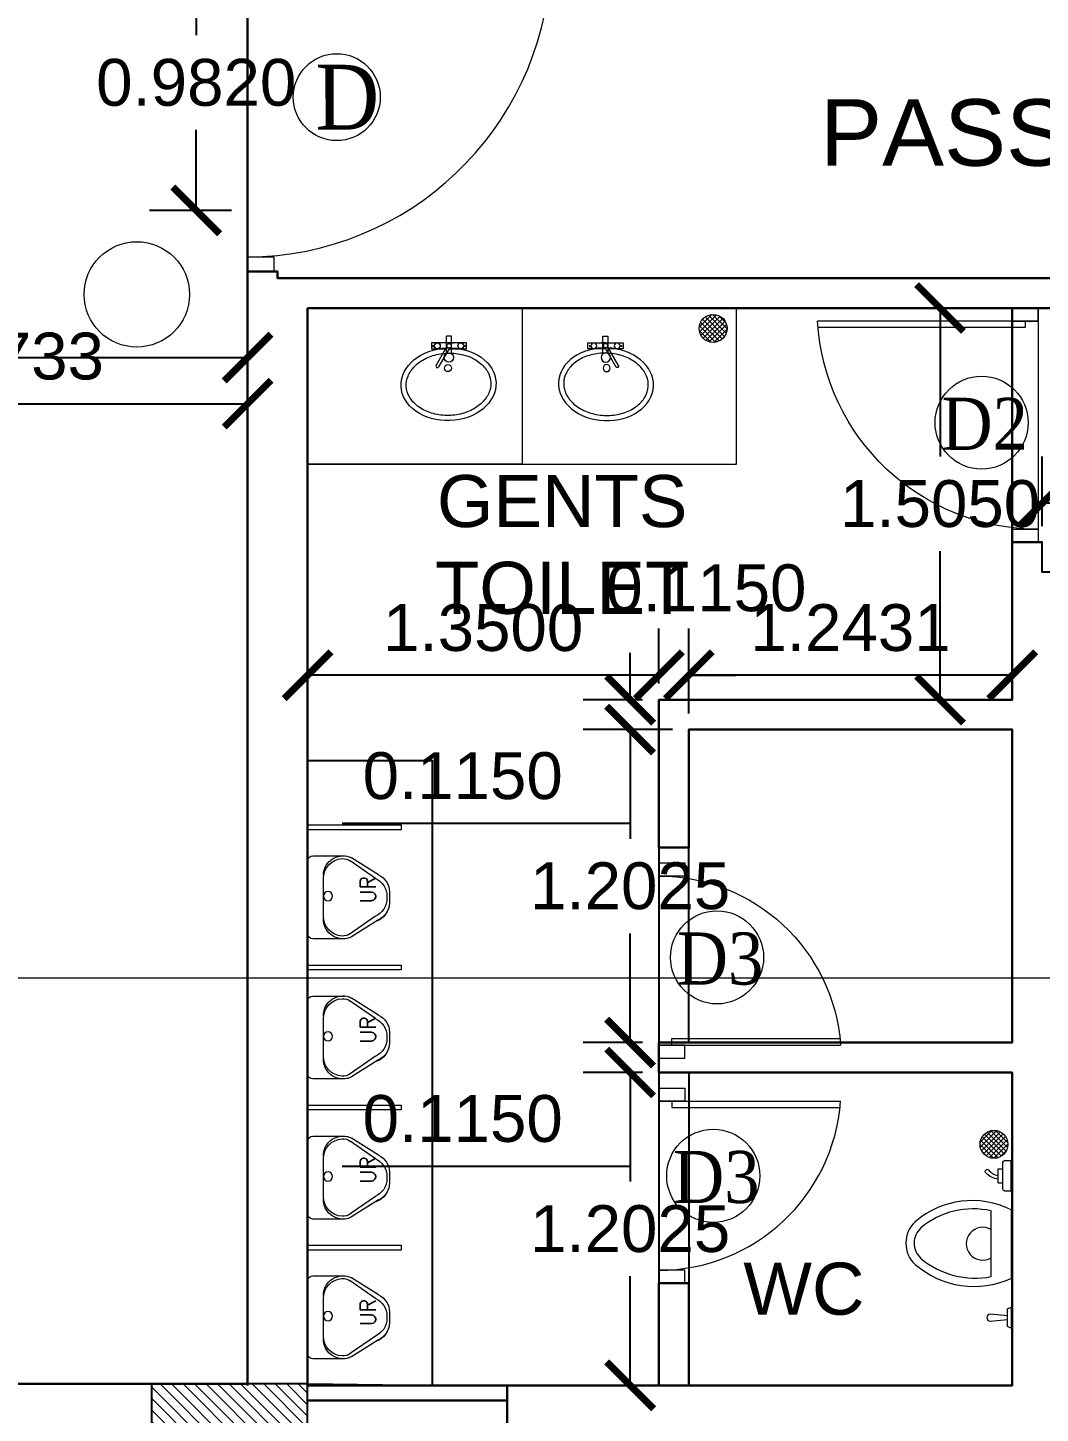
# Model space of a CAD drawing. Header units: metres. Extents: x -1560916 to -1560612, y 43591 to 43809.
# Drawn here: x -1560774.12 to -1560770.23, y 43691.93 to 43697.25 of the extents above; entities that cross this region are included whole.
import ezdxf

# ---------------------------------------------------------------- set-up
doc = ezdxf.new("R2010")
doc.units = ezdxf.units.M
doc.header["$LTSCALE"] = 750
doc.header["$MEASUREMENT"] = 0
doc.header["$PDMODE"] = 35
doc.header["$PDSIZE"] = 50
doc.linetypes.add('PHANTOM2', pattern=[1.25, 0.625, -0.125, 0.125, -0.125, 0.125, -0.125])
doc.layers.get('0').update_dxf_attribs({"lineweight": 5})
doc.layers.get('Defpoints').update_dxf_attribs({"lineweight": 0})
for name, color, linetype, lineweight in [('AR WIN', 14, 'Continuous', 30), ('AR_DIM WRK', 3, 'Continuous', 13), ('AR_DOOR', 32, 'Continuous', 9), ('AR_FURN', 31, 'Continuous', 18), ('AR_PARTITION', 1, 'Continuous', 18), ('AR_TEXT 500', 151, 'Continuous', 20), ('AR_WIN', 12, 'Continuous', 13), ('BLK_1_FLR_1_WASH', 243, 'Continuous', 5), ('column', 242, 'Continuous', 25), ('ED', 30, 'Continuous', 0), ('HAT', 8, 'Continuous', 5), ('TEXT', 2, 'Continuous', 20), ('TWO WHEELER', 8, 'Continuous', 13), ('wall', 7, 'Continuous', 30)]:
    doc.layers.add(name, color=color, linetype=linetype, lineweight=lineweight)
for name, color, linetype in [('BLK_1_FLR_1_CARPET_AREA', 10, 'Continuous'), ('BLK_1_FLR_1_EXIT_WIDTH_DOOR', 2, 'Continuous'), ('BLK_1_FLR_1_URINAL', 235, 'Continuous'), ('BLK_1_FLR_1_WATER_CLOSET', 213, 'Continuous'), ('BLK_1_FLR_1_WC_BATH', 223, 'Continuous')]:
    doc.layers.add(name, color=color, linetype=linetype)
doc.styles.add('RS', font='times.ttf', dxfattribs={"width": 0.75})
doc.styles.add('RS1', font='romans.shx', dxfattribs={"width": 0.75})
doc.styles.add('S200', font='romans.shx', dxfattribs={"width": 0.95, "height": 200})
doc.styles.get("Standard").update_dxf_attribs({"font": 'arial.ttf'})
doc.dimstyles.new('DIM-100', dxfattribs={"dimtxt": 200, "dimasz": 100, "dimexe": 25, "dimexo": 25, "dimgap": 35, "dimtad": 1, "dimdec": 0, "dimrnd": 5, "dimzin": 0, "dimdsep": 46, "dimtxsty": 'RS1', "dimblk": 'ARCHTICK', "dimcen": 100, "dimdle": 25, "dimclrd": 8, "dimclre": 8, "dimclrt": 4, "dimadec": 0, "dimazin": 0, "dimtfac": 0.5, "dimtdec": 0, "dimtmove": 1, "dimatfit": 0, "dimfxl": 75, "dimfrac": 1, "dimtolj": 1, "dimtzin": 0, "dimarcsym": 2})
doc.dimstyles.get("Standard").update_dxf_attribs({"dimtxt": 0.18, "dimasz": 0.18, "dimexe": 0.18, "dimexo": 0.0625, "dimgap": 0.09, "dimtad": 1, "dimtih": 1, "dimtoh": 1, "dimdec": 4, "dimzin": 0, "dimdsep": 46, "dimtxsty": 'Standard', "dimblk": 'ARCHTICK', "dimcen": 0.09, "dimadec": 0, "dimazin": 0, "dimtfac": 1, "dimtdec": 4, "dimtofl": 0, "dimtmove": 0, "dimatfit": 3, "dimldrblk": 'ARCHTICK', "dimfxl": 1, "dimtolj": 1, "dimtzin": 0, "dimarcsym": 0})

# ---------------------------------------------------------------- blocks, each defined once
blk = doc.blocks.new('D2')
at = {"layer": 'AR_DOOR', "ltscale": 20}
for p, q in [((148052, 37102), (148152, 37102)), ((148052, 37052), (148052, 37102)), ((148052, 37102), (148052, 36202)), ((148152, 37102), (148152, 37052)), ((148152, 37052), (148052, 37052)), ((148052, 37052), (148900.5281374238, 37052)), ((148102, 37052), (148102, 37027)), ((148102, 37027), (148900.5281374238, 37027)), ((148152, 36252), (148052, 36252)), ((148152, 36202), (148152, 36252)), ((148052, 36202), (148152, 36202))]:
    blk.add_line(p, q, dxfattribs=at)
blk.add_arc((148052, 37102), 850, 270, 356.6277133165661, dxfattribs=at)
blk = doc.blocks.new('WC')
for p, q in [((7732.969237611211, -297836.8385403419), (8063.323645818593, -297836.8385403419)), ((8053.988942587185, -297932.5824842275), (7738.730705360321, -297932.5824842275))]:
    blk.add_line(p, q)
for centre, radius, start, end in [((8107.641289744935, -298023.7326918897), 418.6986631610877, 153.4890323584699, 220.7733697975433), ((7668.6626787945, -298014.5288826942), 432.8176713835223, 319.2295796136391, 24.23896096777117), ((8118.127083032393, -298019.8744845728), 389.3090092941159, 167.0428130953019, 220.0009090882435), ((7657.893292224297, -298010.5805707914), 403.702199320802, 319.9913136761726, 11.13999990493351), ((7893.505412401165, -298202.2698593513), 140.0137002069228, 222.6722636334362, 317.3277363665639), ((7893.505412401165, -298202.2698593513), 100.1061990138704, 222.6722636334362, 317.3277363665639)]:
    blk.add_arc(centre, radius, start, end)
blk = doc.blocks.new('HF')
for p, q in [((8168.101539802504, -297857.4667765375), (8168.101539802504, -297826.1624810772)), ((8168.101539802504, -297826.1624810772), (8313.732809212845, -297826.1624810772)), ((8313.732809212845, -297857.4667765375), (8313.732809212845, -297826.1624810772)), ((8175.927626749793, -297865.2928634848), (8305.906722265556, -297865.2928634848)), ((8207.422157739056, -297888.7711243269), (8207.422157739056, -297865.2928634848)), ((8207.422157739056, -297888.7711243269), (8274.412191276322, -297888.7711243269)), ((8274.412191276322, -297888.7711243269), (8274.412191276322, -297865.2928634848))]:
    blk.add_line(p, q)
blk.add_lwpolyline([(8224.172212322737, -297888.7711243066, 0.1729837053101585), (8253.009202053334, -297945.8672881755, 0.9677951183635932), (8269.870714237477, -297935.3466881546, -0.1760285553445921), (8241.283853908564, -297888.7711243066)], format="xyb")
for centre, start, end in [((8175.927626749793, -297857.4667765375), 180, 270), ((8305.906722265556, -297857.4667765375), 270, 0)]:
    blk.add_arc(centre, 7.826086955174931, start, end)
blk = doc.blocks.new('BT')
blk.add_lwpolyline([(7452.188102384593, -297826.1624810729), (7460.521435727859, -297842.8291477595), (7543.854769041326, -297842.8291477595), (7552.188102384593, -297826.1624810729)], close=True)
blk.add_lwpolyline([(7510.521435727859, -297842.8291477595), (7518.854769041324, -297926.1624810729, -0.9999999999999998), (7485.521435698058, -297926.1624810729), (7493.854769071127, -297842.8291477595)], format="xyb")
blk = doc.blocks.new('NT')
at = {"lineweight": 0}
h = blk.add_hatch(dxfattribs=at)
h.set_pattern_fill('ANSI37', color=256, scale=134.1498979074764, angle=89.99999999999997, style=0)
h.set_pattern_definition([(134.9999999999999, (0, 0), (-11.85728781323246, -11.85728781323244), []), (225, (0, 0), (11.85728781323244, -11.85728781323246), [])])
edge = h.paths.add_edge_path()
edge.add_arc((7393.840623305003, -297908.3978345963), 67.07494895373821, 0, 360)
blk.add_circle((7393.840623305003, -297908.3978345963), 67.07494895373821)
blk = doc.blocks.new('D3')
at = {"layer": 'AR_DOOR', "ltscale": 20}
for p, q in [((164288.3993840059, 27540.36012750946), (164388.3993840059, 27540.36012750946)), ((164288.3993840059, 27490.36012750945), (164288.3993840059, 27540.36012750946)), ((164288.3993840059, 27540.36012750946), (164288.3993840059, 26790.36012750946)), ((164388.3993840059, 27540.36012750946), (164388.3993840059, 27490.36012750945)), ((164388.3993840059, 27490.36012750945), (164288.3993840059, 27490.36012750945)), ((164288.3993840059, 27490.36012750945), (164986.6113861943, 27490.36012750946)), ((164338.3993840059, 27490.36012750945), (164338.3993840059, 27465.36012750945)), ((164338.3993840059, 27465.36012750946), (164986.6113861943, 27465.36012750946)), ((164388.3993840059, 26840.36012750945), (164288.3993840059, 26840.36012750945)), ((164388.3993840059, 26790.36012750946), (164388.3993840059, 26840.36012750945)), ((164288.3993840059, 26790.36012750946), (164388.3993840059, 26790.36012750946))]:
    blk.add_line(p, q, dxfattribs=at)
blk.add_arc((164288.3993840059, 27540.36012750946), 700, 270, 355.9039562418478, dxfattribs=at)
blk = doc.blocks.new('A$C45BE7B0E')
at = {"ltscale": 20}
for p, q in [((13.95792430947767, 8.950229888083413), (10.33874305948848, 11.03976551308005)), ((10.61999305948848, 11.52690738807723), (14.23917430947767, 9.437371763080591)), ((14.2358555594983, 12.12708926307823), (14.2358555594983, 11.8136530130796)), ((14.5171055594983, 12.12708926307823), (14.2358555594983, 12.12708926307823)), ((12.88634013032424, 8.533339263085509), (16.25680771630141, 8.533339263085509)), ((12.93278180307243, 9.533339263085509), (16.25680771630141, 9.533339263085509)), ((14.9389805594983, 9.033339263078233), (14.93117739990703, 8.204967655125074)), ((16.25680771630141, 8.533339263085509), (16.25680771630141, 9.533339263085509)), ((14.2358555594983, 5.939589263078233), (14.2358555594983, 6.253025513084137)), ((14.5171055594983, 5.939589263078233), (14.2358555594983, 5.939589263078233))]:
    blk.add_line(p, q, dxfattribs=at)
blk.add_lwpolyline([(13.8139805594983, 9.030037388081835), (13.8139805594983, 5.658339263078233), (14.9389805594983, 5.658339263078233), (14.9389805594983, 12.40833926307823), (13.8139805594983, 12.40833926307823), (13.8139805594983, 9.681311138083402)], dxfattribs=at)
for centre, radius in [((14.3764805594983, 11.28333926307823), 0.5625), ((10.09732727782102, 9.241673485084902), 0.6778889884272381), ((12.15864195174072, 9.068213198246667), 0.903125), ((14.3764805594983, 9.033339263078233), 0.421875), ((14.3764805594983, 6.783339263078233), 0.5625)]:
    blk.add_circle(centre, radius, dxfattribs=at)
blk.add_arc((10.47936805948848, 11.28333926307823), 0.28125, 59.99999999993757, 239.9999999999376, dxfattribs=at)
blk.add_ellipse((6.991755518218268, 9.124122813736905), major_axis=(0.357080691112909, -9.124165955916064), ratio=0.7652724197977234, dxfattribs=at)
blk.add_open_spline([(7.309730437526013, 0.9991919345702625), (7.874242205929472, 1.021284502086928), (8.435028230480384, 1.153306759260884), (9.626652669161556, 1.687161699082935), (10.24903401255142, 2.140001503881649), (11.35069638057029, 3.339613132695376), (11.828250020626, 4.086116054015292), (12.55461032438325, 5.781110579846425), (12.80288012910751, 6.728603831666986), (13.02615964904544, 8.693111095461061), (13.00110539179877, 9.70929442331544), (12.68069591018138, 11.66743902613962), (12.38544694561278, 12.60858759972325), (11.57380919906427, 14.28557512187399), (11.05794800899457, 15.02046521879674), (9.892525045579534, 16.19258421559789), (9.244606810301775, 16.62947636276658), (7.910494529816785, 17.17632948447135), (7.224826318357373, 17.28847088217299), (5.870998625614448, 17.19612768417573), (5.2001906549267, 16.9912184910354), (3.930327611684333, 16.26315762845479), (3.332406247645848, 15.73814406539168), (2.301745081553232, 14.40980176949233), (1.870460900245234, 13.60712184862495), (1.250940645870284, 11.82775677207246), (1.06306977890199, 10.852039487414), (0.9641129723750052, 8.8638990540494), (1.053046928369439, 7.852283147221897), (1.49391149074654, 5.935284553503151), (1.845682928338646, 5.030739912450372), (2.753154982056003, 3.452575080176757), (3.308127870783209, 2.779902948044764), (4.528774385893481, 1.74494251362921), (5.192625393974592, 1.382504523848182), (6.345248166267992, 1.041204083638149), (6.829181913199136, 0.9803853280245676), (7.309730437526013, 0.9991919345702625)], degree=3, knots=[0, 0, 0, 0, 0.2983284334084717, 0.2983284334084717, 0.6565097227642851, 0.6565097227642851, 1.014691012120098, 1.014691012120098, 1.372872301475906, 1.372872301475906, 1.731053590831725, 1.731053590831725, 2.089234880187536, 2.089234880187536, 2.447416169543352, 2.447416169543352, 2.805597458899164, 2.805597458899164, 3.163778748254978, 3.163778748254978, 3.521960037610793, 3.521960037610793, 3.880141326966606, 3.880141326966606, 4.238322616322419, 4.238322616322419, 4.596503905678233, 4.596503905678233, 4.954685195034046, 4.954685195034046, 5.312866484389859, 5.312866484389859, 5.671047773745673, 5.671047773745673, 6.029229063101482, 6.029229063101482, 6.283185307179584, 6.283185307179584, 6.283185307179584, 6.283185307179584], dxfattribs=at)
blk = doc.blocks.new('A$C221E4FC1')
for p, q in [((51.83523841499118, 307.1196274757385), (182.6163814946776, 388.7564617690514)), ((65.92805400799261, 289.7578696539858), (187.6611428424949, 374.2168870123569)), ((214.1603513004957, 398.8698079038877), (367.9309657395352, 398.8698079038877)), ((393.305505881639, 373.4952677618129), (393.305505881639, 25.74418603570666)), ((317.1818854538724, 303.7641191224684), (317.1818854538724, 108.4895657319575)), ((0.0001336702844128, 173.7990998252062), (0.0001336702844128, 225.1196926573757)), ((11.7982629048638, 195.0175177681376), (11.7982629048638, 203.9012747144443)), ((51.83523841499118, 91.79916500684341), (182.6163814946776, 10.16233071353053)), ((65.92805400799261, 109.1609228285961), (187.6611428424949, 24.70190547022503)), ((367.9309657395352, 0.3696458936319686), (213.6498723486147, 0.3696458936319686))]:
    blk.add_line(p, q)
at = {"extrusion": (0, 0, -1)}
for centre, major_axis, ratio, start_param, end_param in [((222.027359918342, 303.7641191218281), (-67.28441026645146, 67.28441026645146), 0.9999999999999764, 0.6008685503318323, 2.356194490192331), ((216.2075774172554, 334.9438043065602), (-44.85627351096476, 44.85627351096476), 0.9999999999996958, 0.2273564817027873, 0.6008685503319409), ((223.8224807522493, 322.0965628843988), (-44.85627351096375, 44.85627351096375), 0.9999999999998512, 0.1788420751666371, 0.8420243890214697), ((367.9309657398844, 373.495267761522), (-17.94250940438704, 17.94250940438704), 0.9999999999999836, 0.7853981633974565, 2.356194490192335), ((95.15465920476707, 225.1196926567936), (67.28441026645217, 67.28441026645217), 0.9999999999999806, 3.926990816987252, 5.176559860193219), ((95.15465920476707, 225.1196926567936), (-67.28441026645119, 67.28441026645119), 0.9999999999999658, 5.497787143782121, 6.075656639844603), ((106.9527884401614, 203.9012747142697), (-67.2844102664519, 67.2844102664519), 0.9999999999999978, 5.497787143782136, 6.657501768024051), ((106.9527884401614, 203.9012747142697), (-67.2844102664519, 67.2844102664519), 0.9999999999999978, 5.497787143782136, 6.657501768024051), ((104.1758110664086, 206.6288967613364), (-80.11842018116039, 80.11842018116037), 0.999999999999978, 6.168998391101692, 6.657501768024026), ((294.7589066649089, 193.9186436120653), (15.69969572883892, 15.69969572883892), 0.9999999999999496, -0.7853981633974734, 5.497787143782113), ((95.15465920476707, 173.7990998249734), (94.244889229821, 13.71083007726574), 0.9606181410262989, 2.182271885418169, 3.291895577566319), ((106.9527884401614, 195.0175177674973), (67.2844102664519, 67.2844102664519), 0.9999999999999978, 2.767276192745326, 3.926990816987241), ((223.8224807522493, 76.82222959736828), (44.85627351096375, 44.85627351096375), 0.9999999999998512, 2.299568264568323, 2.962750578423156), ((367.9309657398844, 25.7441860359395), (17.94250940438704, 17.94250940438704), 0.9999999999999832, 0.7853981633974563, 2.356194490192335)]:
    blk.add_ellipse(centre, major_axis=major_axis, ratio=ratio, start_param=start_param, end_param=end_param, dxfattribs=at)
at = {"extrusion": (0, 0, -0.9999999999999998)}
for centre, major_axis, ratio, start_param, end_param in [((222.027359918342, 290.4292267501587), (-67.28441026645135, 67.28441026645135), 0.9999999999999876, 0.8420243890213995, 2.356194490192335), ((222.027359918342, 95.15467335993887), (-67.28441026645183, 67.28441026645183), 0.9999999999999744, 2.356194490192331, 4.11152043005288), ((222.027359918342, 108.4895657316083), (67.28441026645125, 67.28441026645125), 0.9999999999999888, 0.7853981633974536, 2.299568264568411), ((216.2075774172554, 63.97498817520681), (-44.85627351100865, 44.85627351100865), 0.9999999999992604, 4.111520430053226, 4.485032498682101)]:
    blk.add_ellipse(centre, major_axis=major_axis, ratio=ratio, start_param=start_param, end_param=end_param, dxfattribs=at)
blk = doc.blocks.new('A$C12252290')
at = {"layer": 'HAT'}
h = blk.add_hatch(dxfattribs=at)
h.set_pattern_fill('ANSI31', color=256, scale=250, style=0)
h.set_pattern_definition([(45, (1221235.582931101, -140132.9351281079), (-22.09708691207961, 22.09708691207961), [])])
h.paths.add_polyline_path([(-230, -600), (0, -600), (0, 0), (-230, 0)])
at = {"layer": 'column'}
blk.add_lwpolyline([(-230, -600), (0, -600), (0, 0), (-230, 0)], close=True, dxfattribs=at)
blk = doc.blocks.new('_ArchTick')
at = {"color": 0, "linetype": 'ByBlock', "const_width": 0.15}
blk.add_lwpolyline([(-0.5, -0.5), (0.5, 0.5)], dxfattribs=at)
blk = doc.blocks.new('*D268')
at = {"layer": 'Defpoints', "color": 0, "transparency": 16777216}
for p in [(-1560780.699990176, 43696.32257834217), (-1560773.273323509, 43696.32257834217), (-1560773.273323509, 43695.98681490091)]:
    blk.add_point(p, dxfattribs=at)
at = {"layer": 'ED', "color": 0, "lineweight": -2, "transparency": 16777216}
for p, q in [((-1560780.699990176, 43696.26007834217), (-1560780.699990176, 43695.80681490091)), ((-1560773.273323509, 43696.26007834217), (-1560773.273323509, 43695.80681490091)), ((-1560780.699990176, 43695.98681490091), (-1560773.273323509, 43695.98681490091))]:
    blk.add_line(p, q, dxfattribs=at)
at = {"layer": 'ED', "color": 0, "lineweight": -2, "transparency": 16777216, "xscale": 0.18, "yscale": 0.18, "zscale": 0.18, "rotation": 180}
blk.add_blockref('_ArchTick', (-1560780.699990176, 43695.98681490091), dxfattribs=at)
at = {"layer": 'ED', "color": 0, "lineweight": -2, "transparency": 16777216, "xscale": 0.18, "yscale": 0.18, "zscale": 0.18}
blk.add_blockref('_ArchTick', (-1560773.273323509, 43695.98681490091), dxfattribs=at)
at = {"layer": 'ED', "color": 0, "transparency": 16777216, "insert": (-1560776.986656843, 43696.16871803871), "char_height": 0.18, "attachment_point": 5}
blk.add_mtext('\\A1;7.4267', dxfattribs=at)
blk = doc.blocks.new('*D279')
at = {"layer": 'Defpoints', "color": 0, "transparency": 16777216}
for p in [(-1560773.273323509, 43697.53457834217), (-1560773.470884018, 43696.55257834216), (-1560773.273323509, 43696.55257834216)]:
    blk.add_point(p, dxfattribs=at)
at = {"layer": 'ED', "color": 0, "lineweight": -2, "transparency": 16777216}
for p, q in [((-1560773.33582351, 43697.53457834217), (-1560773.650884018, 43697.53457834217)), ((-1560773.470884018, 43697.53457834217), (-1560773.470884018, 43697.22548147995)), ((-1560773.470884018, 43696.55257834216), (-1560773.470884018, 43696.86167520439)), ((-1560773.33582351, 43696.55257834216), (-1560773.650884018, 43696.55257834216))]:
    blk.add_line(p, q, dxfattribs=at)
at = {"layer": 'ED', "color": 0, "lineweight": -2, "transparency": 16777216, "xscale": 0.18, "yscale": 0.18, "zscale": 0.18}
for p, rotation in [((-1560773.470884018, 43697.53457834217), 90), ((-1560773.470884018, 43696.55257834216), 270)]:
    blk.add_blockref('_ArchTick', p, dxfattribs=dict(at, rotation=rotation))
at = {"layer": 'ED', "color": 0, "transparency": 16777216, "insert": (-1560773.470884018, 43697.04357834261), "char_height": 0.18, "attachment_point": 5}
blk.add_mtext('\\A1;0.9820', dxfattribs=at)
blk = doc.blocks.new('*D280')
at = {"layer": 'Defpoints', "color": 0, "transparency": 16777216}
for p in [(-1560771.578323509, 43694.76635434869), (-1560770.33518776, 43694.67229150724), (-1560771.578323509, 43694.55729150723)]:
    blk.add_point(p, dxfattribs=at)
at = {"layer": 'ED', "color": 0, "lineweight": -2, "transparency": 16777216}
for p, q in [((-1560771.578323509, 43694.61979150725), (-1560771.578323509, 43694.94635434871)), ((-1560770.33518776, 43694.73479150723), (-1560770.33518776, 43694.94635434871)), ((-1560770.33518776, 43694.76635434869), (-1560771.578323509, 43694.76635434869))]:
    blk.add_line(p, q, dxfattribs=at)
at = {"layer": 'ED', "color": 0, "lineweight": -2, "transparency": 16777216, "xscale": 0.18, "yscale": 0.18, "zscale": 0.18, "rotation": 180}
blk.add_blockref('_ArchTick', (-1560771.578323509, 43694.76635434869), dxfattribs=at)
at = {"layer": 'ED', "color": 0, "lineweight": -2, "transparency": 16777216, "xscale": 0.18, "yscale": 0.18, "zscale": 0.18}
blk.add_blockref('_ArchTick', (-1560770.33518776, 43694.76635434869), dxfattribs=at)
at = {"layer": 'ED', "color": 0, "transparency": 16777216, "insert": (-1560770.956755634, 43694.94831887801), "char_height": 0.18, "attachment_point": 5}
blk.add_mtext('\\A1;1.2431', dxfattribs=at)
blk = doc.blocks.new('*D281')
at = {"layer": 'Defpoints', "color": 0, "transparency": 16777216}
for p in [(-1560771.693323509, 43694.76635434869), (-1560771.693323509, 43694.67229150724), (-1560771.578323509, 43694.55729150723)]:
    blk.add_point(p, dxfattribs=at)
at = {"layer": 'ED', "color": 0, "lineweight": -2, "transparency": 16777216}
for p, q in [((-1560771.693323509, 43694.73479150723), (-1560771.693323509, 43694.94635434871)), ((-1560771.578323509, 43694.61979150725), (-1560771.578323509, 43694.94635434871)), ((-1560771.693323509, 43694.76635434869), (-1560771.873323509, 43694.76635434869)), ((-1560771.578323509, 43694.76635434869), (-1560771.398323509, 43694.76635434869))]:
    blk.add_line(p, q, dxfattribs=at)
at = {"layer": 'ED', "color": 0, "lineweight": -2, "transparency": 16777216, "xscale": 0.18, "yscale": 0.18, "zscale": 0.18}
blk.add_blockref('_ArchTick', (-1560771.693323509, 43694.76635434869), dxfattribs=at)
at = {"layer": 'ED', "color": 0, "lineweight": -2, "transparency": 16777216, "xscale": 0.18, "yscale": 0.18, "zscale": 0.18, "rotation": 180}
blk.add_blockref('_ArchTick', (-1560771.578323509, 43694.76635434869), dxfattribs=at)
at = {"layer": 'ED', "color": 0, "transparency": 16777216, "insert": (-1560771.510772169, 43695.1011225762), "char_height": 0.18, "attachment_point": 5}
blk.add_mtext('\\A1;0.1150', dxfattribs=at)
blk = doc.blocks.new('*D282')
at = {"layer": 'Defpoints', "color": 0, "transparency": 16777216}
for p in [(-1560773.043323509, 43694.76635434869), (-1560771.693323509, 43694.67229150724), (-1560773.043323509, 43694.55229150725)]:
    blk.add_point(p, dxfattribs=at)
at = {"layer": 'ED', "color": 0, "lineweight": -2, "transparency": 16777216}
for p, q in [((-1560773.043323509, 43694.61479150725), (-1560773.043323509, 43694.94635434871)), ((-1560771.693323509, 43694.73479150723), (-1560771.693323509, 43694.94635434871)), ((-1560771.693323509, 43694.76635434869), (-1560773.043323509, 43694.76635434869))]:
    blk.add_line(p, q, dxfattribs=at)
at = {"layer": 'ED', "color": 0, "lineweight": -2, "transparency": 16777216, "xscale": 0.18, "yscale": 0.18, "zscale": 0.18, "rotation": 180}
blk.add_blockref('_ArchTick', (-1560773.043323509, 43694.76635434869), dxfattribs=at)
at = {"layer": 'ED', "color": 0, "lineweight": -2, "transparency": 16777216, "xscale": 0.18, "yscale": 0.18, "zscale": 0.18}
blk.add_blockref('_ArchTick', (-1560771.693323509, 43694.76635434869), dxfattribs=at)
at = {"layer": 'ED', "color": 0, "transparency": 16777216, "insert": (-1560772.368323509, 43694.94831887801), "char_height": 0.18, "attachment_point": 5}
blk.add_mtext('\\A1;1.3500', dxfattribs=at)
blk = doc.blocks.new('*D283')
at = {"layer": 'Defpoints', "color": 0, "transparency": 16777216}
for p in [(-1560771.693323509, 43694.67229150724), (-1560771.803650245, 43694.55729150723), (-1560771.578323509, 43694.55729150723)]:
    blk.add_point(p, dxfattribs=at)
at = {"layer": 'ED', "color": 0, "lineweight": -2, "transparency": 16777216}
for p, q in [((-1560771.803650245, 43694.67229150724), (-1560771.803650245, 43694.85229150725)), ((-1560771.755823509, 43694.67229150724), (-1560771.983650245, 43694.67229150724)), ((-1560771.640823509, 43694.55729150723), (-1560771.983650245, 43694.55729150723)), ((-1560771.803650245, 43694.55729150723), (-1560771.803650245, 43694.37729150725)), ((-1560772.910294174, 43694.19729150725), (-1560771.803650245, 43694.19729150725))]:
    blk.add_line(p, q, dxfattribs=at)
at = {"layer": 'ED', "color": 0, "lineweight": -2, "transparency": 16777216, "xscale": 0.18, "yscale": 0.18, "zscale": 0.18}
for p, rotation in [((-1560771.803650245, 43694.67229150724), 270), ((-1560771.803650245, 43694.55729150723), 90)]:
    blk.add_blockref('_ArchTick', p, dxfattribs=dict(at, rotation=rotation))
at = {"layer": 'ED', "color": 0, "transparency": 16777216, "insert": (-1560772.446972209, 43694.37919464478), "char_height": 0.18, "attachment_point": 5}
blk.add_mtext('\\A1;0.1150', dxfattribs=at)
blk = doc.blocks.new('*D284')
at = {"layer": 'Defpoints', "color": 0, "transparency": 16777216}
for p in [(-1560771.578323509, 43694.55729150723), (-1560771.803650245, 43693.35479150723), (-1560771.693323509, 43693.35479150723)]:
    blk.add_point(p, dxfattribs=at)
at = {"layer": 'ED', "color": 0, "lineweight": -2, "transparency": 16777216}
for p, q in [((-1560771.640823509, 43694.55729150723), (-1560771.983650245, 43694.55729150723)), ((-1560771.803650245, 43694.55729150723), (-1560771.803650245, 43694.13794464502)), ((-1560771.803650245, 43693.35479150723), (-1560771.803650245, 43693.77413836944)), ((-1560771.755823509, 43693.35479150723), (-1560771.983650245, 43693.35479150723))]:
    blk.add_line(p, q, dxfattribs=at)
at = {"layer": 'ED', "color": 0, "lineweight": -2, "transparency": 16777216, "xscale": 0.18, "yscale": 0.18, "zscale": 0.18}
for p, rotation in [((-1560771.803650245, 43694.55729150723), 90), ((-1560771.803650245, 43693.35479150723), 270)]:
    blk.add_blockref('_ArchTick', p, dxfattribs=dict(at, rotation=rotation))
at = {"layer": 'ED', "color": 0, "transparency": 16777216, "insert": (-1560771.803650245, 43693.95604150699), "char_height": 0.18, "attachment_point": 5}
blk.add_mtext('\\A1;1.2025', dxfattribs=at)
blk = doc.blocks.new('*D285')
at = {"layer": 'Defpoints', "color": 0, "transparency": 16777216}
for p in [(-1560771.693323509, 43693.35479150723), (-1560771.803650245, 43693.23979150725), (-1560771.693323509, 43693.23979150725)]:
    blk.add_point(p, dxfattribs=at)
at = {"layer": 'ED', "color": 0, "lineweight": -2, "transparency": 16777216}
for p, q in [((-1560771.803650245, 43693.35479150723), (-1560771.803650245, 43693.53479150723)), ((-1560771.755823509, 43693.35479150723), (-1560771.983650245, 43693.35479150723)), ((-1560771.755823509, 43693.23979150725), (-1560771.983650245, 43693.23979150725)), ((-1560771.803650245, 43693.23979150725), (-1560771.803650245, 43693.05979150725)), ((-1560772.910294174, 43692.87979150723), (-1560771.803650245, 43692.87979150723))]:
    blk.add_line(p, q, dxfattribs=at)
at = {"layer": 'ED', "color": 0, "lineweight": -2, "transparency": 16777216, "xscale": 0.18, "yscale": 0.18, "zscale": 0.18}
for p, rotation in [((-1560771.803650245, 43693.35479150723), 270), ((-1560771.803650245, 43693.23979150725), 90)]:
    blk.add_blockref('_ArchTick', p, dxfattribs=dict(at, rotation=rotation))
at = {"layer": 'ED', "color": 0, "transparency": 16777216, "insert": (-1560772.446972209, 43693.06169464477), "char_height": 0.18, "attachment_point": 5}
blk.add_mtext('\\A1;0.1150', dxfattribs=at)
blk = doc.blocks.new('*D286')
at = {"layer": 'Defpoints', "color": 0, "transparency": 16777216}
for p in [(-1560771.693323509, 43693.23979150725), (-1560771.803650245, 43692.03729150725), (-1560771.693323509, 43692.03729150725)]:
    blk.add_point(p, dxfattribs=at)
at = {"layer": 'ED', "color": 0, "lineweight": -2, "transparency": 16777216}
for p, q in [((-1560771.755823509, 43693.23979150725), (-1560771.983650245, 43693.23979150725)), ((-1560771.803650245, 43693.23979150725), (-1560771.803650245, 43692.82044464504)), ((-1560771.803650245, 43692.03729150725), (-1560771.803650245, 43692.45663836946)), ((-1560771.755823509, 43692.03729150725), (-1560771.983650245, 43692.03729150725))]:
    blk.add_line(p, q, dxfattribs=at)
at = {"layer": 'ED', "color": 0, "lineweight": -2, "transparency": 16777216, "xscale": 0.18, "yscale": 0.18, "zscale": 0.18}
for p, rotation in [((-1560771.803650245, 43693.23979150725), 90), ((-1560771.803650245, 43692.03729150725), 270)]:
    blk.add_blockref('_ArchTick', p, dxfattribs=dict(at, rotation=rotation))
at = {"layer": 'ED', "color": 0, "transparency": 16777216, "insert": (-1560771.803650245, 43692.63854150698), "char_height": 0.18, "attachment_point": 5}
blk.add_mtext('\\A1;1.2025', dxfattribs=at)
blk = doc.blocks.new('*D287')
at = {"layer": 'Defpoints', "color": 0, "transparency": 16777216}
for p in [(-1560770.61275673, 43696.17729150721), (-1560770.33518776, 43696.17729150721), (-1560770.33518776, 43694.67229150724)]:
    blk.add_point(p, dxfattribs=at)
at = {"layer": 'ED', "color": 0, "lineweight": -2, "transparency": 16777216}
for p, q in [((-1560770.39768776, 43696.17729150721), (-1560770.79275673, 43696.17729150721)), ((-1560770.61275673, 43696.17729150721), (-1560770.61275673, 43695.60669464502)), ((-1560770.61275673, 43694.67229150724), (-1560770.61275673, 43695.24288836943)), ((-1560770.39768776, 43694.67229150724), (-1560770.79275673, 43694.67229150724))]:
    blk.add_line(p, q, dxfattribs=at)
at = {"layer": 'ED', "color": 0, "lineweight": -2, "transparency": 16777216, "xscale": 0.18, "yscale": 0.18, "zscale": 0.18}
for p, rotation in [((-1560770.61275673, 43696.17729150721), 90), ((-1560770.61275673, 43694.67229150724), 270)]:
    blk.add_blockref('_ArchTick', p, dxfattribs=dict(at, rotation=rotation))
at = {"layer": 'ED', "color": 0, "transparency": 16777216, "insert": (-1560770.61275673, 43695.42479150696), "char_height": 0.18, "attachment_point": 5}
blk.add_mtext('\\A1;1.5050', dxfattribs=at)
blk = doc.blocks.new('*D288')
at = {"layer": 'Defpoints', "color": 0, "transparency": 16777216}
for p in [(-1560770.22018776, 43695.42707430925), (-1560770.22018776, 43695.27727530534), (-1560767.869990176, 43695.27727530534)]:
    blk.add_point(p, dxfattribs=at)
at = {"layer": 'ED', "color": 0, "lineweight": -2, "transparency": 16777216}
for p, q in [((-1560770.22018776, 43695.33977530531), (-1560770.22018776, 43695.60707430925)), ((-1560767.869990176, 43695.33977530531), (-1560767.869990176, 43695.60707430925)), ((-1560767.869990176, 43695.42707430925), (-1560770.22018776, 43695.42707430925))]:
    blk.add_line(p, q, dxfattribs=at)
at = {"layer": 'ED', "color": 0, "lineweight": -2, "transparency": 16777216, "xscale": 0.18, "yscale": 0.18, "zscale": 0.18, "rotation": 180}
blk.add_blockref('_ArchTick', (-1560770.22018776, 43695.42707430925), dxfattribs=at)
at = {"layer": 'ED', "color": 0, "lineweight": -2, "transparency": 16777216, "xscale": 0.18, "yscale": 0.18, "zscale": 0.18}
blk.add_blockref('_ArchTick', (-1560767.869990176, 43695.42707430925), dxfattribs=at)
at = {"layer": 'ED', "color": 0, "transparency": 16777216, "insert": (-1560769.045088967, 43695.60903883858), "char_height": 0.18, "attachment_point": 5}
blk.add_mtext('\\A1;2.3502', dxfattribs=at)
blk = doc.blocks.new('*D488')
at = {"layer": 'BLK_1_FLR_1_EXIT_WIDTH_DOOR', "color": 0, "lineweight": -2, "transparency": 16777216}
for p, q in [((-1560773.27332351, 43696.49007834216), (-1560773.27332351, 43695.62976869429)), ((-1560775.146656843, 43696.26007834217), (-1560775.146656843, 43695.62976869429)), ((-1560775.146656843, 43695.80976869429), (-1560773.27332351, 43695.80976869429))]:
    blk.add_line(p, q, dxfattribs=at)
at = {"layer": 'Defpoints', "color": 0, "transparency": 16777216}
for p in [(-1560773.27332351, 43696.55257834216), (-1560775.146656843, 43696.32257834217), (-1560773.27332351, 43695.80976869429)]:
    blk.add_point(p, dxfattribs=at)
at = {"layer": 'BLK_1_FLR_1_EXIT_WIDTH_DOOR', "color": 0, "lineweight": -2, "transparency": 16777216, "xscale": 0.18, "yscale": 0.18, "zscale": 0.18, "rotation": 180}
blk.add_blockref('_ArchTick', (-1560775.146656843, 43695.80976869429), dxfattribs=at)
at = {"layer": 'BLK_1_FLR_1_EXIT_WIDTH_DOOR', "color": 0, "lineweight": -2, "transparency": 16777216, "xscale": 0.18, "yscale": 0.18, "zscale": 0.18}
blk.add_blockref('_ArchTick', (-1560773.27332351, 43695.80976869429), dxfattribs=at)
at = {"layer": 'BLK_1_FLR_1_EXIT_WIDTH_DOOR', "color": 0, "transparency": 16777216, "insert": (-1560774.209990176, 43695.99173322361), "char_height": 0.18, "attachment_point": 5}
blk.add_mtext('\\A1;1.8733', dxfattribs=at)

msp = doc.modelspace()

# ---------------------------------------------------------------- linework, layer by layer
at = {"linetype": 'PHANTOM2'}
msp.add_lwpolyline([(-1560761.758500349, 43693.60244289324), (-1560761.559078818, 43693.97870449565), (-1560761.559078818, 43693.60244289324), (-1560762.769990176, 43693.60244289324), (-1560784.849990176, 43693.60244289324), (-1560786.224193303, 43693.60244289324), (-1560786.224193303, 43693.98666128707), (-1560786.000014132, 43693.60244289324)], dxfattribs=at)
at = {"color": 4}
for centre, radius in [((-1560772.930815511, 43696.9879014674), 0.1669922428560505), ((-1560773.699097637, 43696.23000467234), 0.2025), ((-1560770.453072798, 43695.73700764527), 0.1788816728357234), ((-1560771.46969908, 43693.68212213871), 0.1788816728357234), ((-1560771.484277452, 43692.84267592266), 0.1788816728357234)]:
    msp.add_circle(centre, radius, dxfattribs=at)
at = {"layer": 'AR WIN'}
for p, q in [((-1560773.043323509, 43692.03729150725), (-1560772.276656843, 43692.03729150725)), ((-1560773.043323509, 43691.97979150723), (-1560772.276656843, 43691.97979150723))]:
    msp.add_line(p, q, dxfattribs=at)
at = {"layer": 'AR_DOOR'}
for p, q in [((-1560773.273323509, 43697.53457834217), (-1560773.273323509, 43696.31729150721)), ((-1560773.171187043, 43696.37335974055), (-1560773.273323509, 43696.37335974055)), ((-1560773.171187043, 43696.31729150721), (-1560773.171187043, 43696.37335974055))]:
    msp.add_line(p, q, dxfattribs=at)
msp.add_arc((-1560773.280385722, 43697.54598508379), 1.1726466093611, 270.345060041196, 356.7013350799838, dxfattribs=at)
at = {"layer": 'AR_FURN'}
for p, q in [((-1560771.39471332, 43695.57729150723), (-1560771.39471332, 43696.17729150721)), ((-1560773.043323509, 43695.57729150723), (-1560771.39471332, 43695.57729150723)), ((-1560773.043323509, 43694.43729150725), (-1560772.563621132, 43694.43729150725)), ((-1560772.563621132, 43692.03729150725), (-1560772.563621132, 43694.43729150725))]:
    msp.add_line(p, q, dxfattribs=at)
msp.add_arc((-1560770.448797416, 43692.58160428042), 0.0631295374737298, 59.1273246462296, 300.8726753537704, dxfattribs=at)
at = {"layer": 'AR_PARTITION'}
for points in [[(-1560773.043323509, 43694.19118591005), (-1560772.682791523, 43694.19118591005), (-1560772.682791523, 43694.17271230934), (-1560773.043323509, 43694.17271230934)], [(-1560773.043323509, 43693.65271230933), (-1560772.682791523, 43693.65271230933), (-1560772.682791523, 43693.63423870866), (-1560773.043323509, 43693.63423870866)], [(-1560773.043323509, 43693.11423870863), (-1560772.682791523, 43693.11423870863), (-1560772.682791523, 43693.09576510794), (-1560773.043323509, 43693.09576510794)], [(-1560773.043323509, 43692.57576510793), (-1560772.682791523, 43692.57576510793), (-1560772.682791523, 43692.55729150723), (-1560773.043323509, 43692.55729150723)]]:
    msp.add_lwpolyline(points, close=True, dxfattribs=at)
at = {"layer": 'BLK_1_FLR_1_CARPET_AREA', "color": 32}
msp.add_lwpolyline([(-1560780.699990176, 43701.34562484056), (-1560779.056656843, 43701.34562484056), (-1560779.056656843, 43701.57562484056), (-1560774.916656842, 43701.57562484056), (-1560774.916656842, 43701.34562484056), (-1560773.273323509, 43701.34562484056), (-1560773.273323509, 43692.04257834216), (-1560780.699990176, 43692.04257834216), (-1560780.699990176, 43696.32257834212), (-1560775.146656843, 43696.32257834215), (-1560775.146656843, 43696.55257834216), (-1560775.146656843, 43696.55257834216), (-1560775.146656843, 43698.62257834213), (-1560775.836656843, 43698.62257834213), (-1560775.836656843, 43698.39257834214), (-1560776.756656843, 43698.39257834214), (-1560776.756656843, 43698.62257834213), (-1560777.906656843, 43698.62257834213), (-1560777.906656843, 43698.39257834214), (-1560778.826656843, 43698.39257834214), (-1560778.826656843, 43698.62257834213), (-1560780.699990176, 43698.62257834213), (-1560780.699990176, 43701.34562484056)], dxfattribs=at)
for points in [[(-1560773.273323509, 43697.53457834217), (-1560769.084354427, 43697.53457834217), (-1560769.084344374, 43697.76457834074), (-1560769.199354426, 43697.76457834074), (-1560769.199354426, 43697.64957834216), (-1560772.314990176, 43697.64957834216), (-1560772.314990176, 43701.34562484056), (-1560769.199354426, 43701.34562484056), (-1560769.199354426, 43698.66457834071), (-1560769.084354427, 43698.66457834071), (-1560769.084354427, 43701.57562484056), (-1560767.869990176, 43701.57562484056), (-1560767.869990176, 43695.27727530534), (-1560769.320187761, 43695.27727530534), (-1560769.320187761, 43695.16227530533), (-1560770.22018776, 43695.16227530535), (-1560770.22018776, 43695.27727530534), (-1560770.33518776, 43695.27727530534), (-1560770.33518776, 43696.17729150721), (-1560769.434354427, 43696.17729150725), (-1560769.434354427, 43696.29229150723), (-1560773.158323509, 43696.29229150723), (-1560773.158323509, 43696.31729150721), (-1560773.273323509, 43696.31729150721)], [(-1560773.043323509, 43696.17729150721), (-1560770.33518776, 43696.17729150721), (-1560770.33518776, 43694.67229150724), (-1560771.693323509, 43694.67229150724), (-1560771.693323509, 43692.03729150725), (-1560773.043323509, 43692.03729150725)], [(-1560771.578323509, 43694.55729150723), (-1560770.33518776, 43694.55729150723), (-1560770.33518776, 43693.35479150723), (-1560771.578323509, 43693.35479150723)], [(-1560771.578323509, 43692.03729150725), (-1560770.33518776, 43692.03729150725), (-1560770.33518776, 43693.23979150725), (-1560771.578323509, 43693.23979150725)]]:
    msp.add_lwpolyline(points, close=True, dxfattribs=at)
at = {"layer": 'BLK_1_FLR_1_URINAL'}
msp.add_lwpolyline([(-1560773.043323509, 43692.04257834216), (-1560772.563621132, 43692.03729150725), (-1560772.563621132, 43694.43729150725), (-1560773.043323509, 43694.43729150725)], close=True, dxfattribs=at)
at = {"layer": 'BLK_1_FLR_1_WASH'}
for points in [[(-1560772.219018415, 43695.57729150723), (-1560773.043323509, 43695.57729150723), (-1560773.043323509, 43696.17729150721), (-1560772.219018415, 43696.17729150721)], [(-1560772.219018415, 43695.57729150723), (-1560771.39471332, 43695.57729150723), (-1560771.39471332, 43696.17729150721), (-1560772.219018415, 43696.17729150721)]]:
    msp.add_lwpolyline(points, close=True, dxfattribs=at)
at = {"layer": 'BLK_1_FLR_1_WATER_CLOSET', "color": 1}
msp.add_lwpolyline([(-1560771.578323509, 43692.03729150725), (-1560770.33518776, 43692.03729150725), (-1560770.33518776, 43693.23979150725), (-1560771.578323509, 43693.23979150725)], close=True, dxfattribs=at)
at = {"layer": 'BLK_1_FLR_1_WC_BATH', "color": 1}
msp.add_lwpolyline([(-1560770.33518776, 43693.35479150723), (-1560771.578323509, 43693.35479150723), (-1560771.578323509, 43694.55729150723), (-1560770.33518776, 43694.55729150723)], close=True, dxfattribs=at)
at = {"layer": 'wall'}
for p, q in [((-1560773.273323509, 43692.03729150725), (-1560773.273323509, 43696.31729150721)), ((-1560773.273323509, 43696.31729150721), (-1560773.171187043, 43696.31729150721)), ((-1560773.273323509, 43696.31729150721), (-1560773.158323509, 43696.31729150721)), ((-1560773.158323509, 43696.31729150721), (-1560773.158323509, 43696.29229150723)), ((-1560773.158323509, 43696.29229150723), (-1560769.434354427, 43696.29229150723)), ((-1560773.043323509, 43692.03729150725), (-1560773.043323509, 43696.17729150721)), ((-1560773.043323509, 43696.17729150721), (-1560769.434354427, 43696.17729150721)), ((-1560770.33518776, 43694.67229150724), (-1560770.33518776, 43695.27727530534)), ((-1560770.33518776, 43695.27727530534), (-1560770.22018776, 43695.27727530534)), ((-1560771.693323509, 43694.67229150724), (-1560770.33518776, 43694.67229150724)), ((-1560771.693323509, 43694.10479150723), (-1560771.693323509, 43694.67229150724)), ((-1560771.578323509, 43694.55729150723), (-1560770.33518776, 43694.55729150723)), ((-1560771.578323509, 43694.10479150723), (-1560771.578323509, 43694.55729150723)), ((-1560770.33518776, 43693.35479150723), (-1560770.33518776, 43694.55729150723)), ((-1560771.693323509, 43694.10479150723), (-1560771.578323509, 43694.10479150723)), ((-1560771.693323509, 43693.35479150723), (-1560770.33518776, 43693.35479150723)), ((-1560771.693323509, 43693.23979150725), (-1560771.693323509, 43693.35479150723)), ((-1560771.693323509, 43693.23979150725), (-1560770.33518776, 43693.23979150725)), ((-1560770.33518776, 43692.03729150725), (-1560770.33518776, 43693.23979150725)), ((-1560771.693323509, 43692.42979150725), (-1560771.578323509, 43692.42979150725)), ((-1560771.693323509, 43692.03729150725), (-1560771.693323509, 43692.42979150725)), ((-1560771.578323509, 43692.03729150725), (-1560771.578323509, 43692.42979150725)), ((-1560775.986656843, 43692.04257834216), (-1560773.273323509, 43692.04257834216)), ((-1560772.276656843, 43692.03729150725), (-1560770.33518776, 43692.03729150725)), ((-1560772.276656843, 43692.03729150725), (-1560772.276656843, 43691.80729150723))]:
    msp.add_line(p, q, dxfattribs=at)

# ---------------------------------------------------------------- block references
at = {"layer": 'AR_DIM WRK', "xscale": 0.0007999999885942, "yscale": 0.0007999999885942, "zscale": 0.000800000000163, "rotation": 270}
msp.add_blockref('NT', (-1560533.157998019, 43702.01409286615), dxfattribs=at)
at = {"layer": 'AR_FURN'}
for name, p, xscale, yscale, zscale, rotation in [('A$C45BE7B0E', (-1560772.318806469, 43695.74459801069), 0.02, 0.02, 0.02, 90), ('A$C45BE7B0E', (-1560772.078804744, 43695.74459801069), -0.02, 0.02, 0.0199999999999836, 270), ('A$C221E4FC1', (-1560772.728679105, 43694.07240809088), 0.0008000000000466, 0.0008000000000466, 0.0008000000000466, 180), ('A$C221E4FC1', (-1560772.728679105, 43693.53393449022), 0.0008000000000466, 0.0008000000000466, 0.0008000000000466, 180), ('A$C221E4FC1', (-1560772.728679105, 43692.99546088948), 0.0008000000000466, 0.0008000000000466, 0.0008000000000466, 180), ('WC', (-1560532.070337593, 43698.89869214092), 0.0007999999885942, 0.0007999999885942, 0.000800000000163, 270), ('A$C221E4FC1', (-1560772.728679105, 43692.45857122161), 0.0008000000000466, 0.0008000000000466, 0.0008000000000466, 180)]:
    msp.add_blockref(name, p, dxfattribs=dict(at, xscale=xscale, yscale=yscale, zscale=zscale, rotation=rotation))
at = {"layer": 'AR_FURN', "extrusion": (0, 0, -1), "xscale": 0.0007999999885942, "yscale": 0.0007999999885942, "zscale": -0.0008, "rotation": 90}
for name, p in [('HF', (1560532.078878441, 43686.25027463459)), ('BT', (1560532.078878441, 43686.29574341301))]:
    msp.add_blockref(name, p, dxfattribs=at)
at = {"layer": 'AR_WIN', "xscale": 0.0007999999885942, "yscale": 0.0007999999885942, "zscale": 0.000800000000163, "rotation": 270}
msp.add_blockref('NT', (-1560532.078878441, 43698.87863481006), dxfattribs=at)
at = {"layer": 'column', "xscale": 0.001, "yscale": 0.001, "zscale": 0.001, "rotation": 270}
msp.add_blockref('A$C12252290', (-1560773.043323509, 43691.81257834216), dxfattribs=at)
at = {"layer": 'TWO WHEELER', "yscale": 0.001, "zscale": 0.001}
for name, p, xscale in [('D2', (-1560622.18318776, 43659.07527530533), -0.001), ('D3', (-1560935.981722894, 43665.63943137974), 0.001)]:
    msp.add_blockref(name, p, dxfattribs=dict(at, xscale=xscale))
at = {"layer": 'TWO WHEELER', "xscale": -0.001, "yscale": 0.001, "zscale": 0.001, "rotation": 180}
msp.add_blockref('D3', (-1560935.981722894, 43720.83515163476), dxfattribs=at)

# ---------------------------------------------------------------- texts
at = {"color": 4}
msp.add_text('WC', height=0.2, dxfattribs=at).set_placement((-1560771.368611937, 43692.30879100729))
at = {"color": 4, "attachment_point": 5}
for s, insert, char_height in [('\\A1;PASSAGE', (-1560770.22036616, 43696.85014198385), 0.2555555555555556), ('\\A1;GENTS\\PTOILET', (-1560772.064773556, 43695.26748540558), 0.2)]:
    msp.add_mtext(s, dxfattribs=dict(at, insert=insert, char_height=char_height))
at = {"layer": 'AR_TEXT 500', "char_height": 0.06, "attachment_point": 5, "rotation": 90.00000000000001, "style": 'S200'}
for insert in [(-1560772.81131956, 43693.94184492576), (-1560772.81131956, 43693.40337132508), (-1560772.81131956, 43692.86489772439), (-1560772.811319561, 43692.31718732334)]:
    msp.add_mtext('UR', dxfattribs=dict(at, insert=insert))
at = {"layer": 'TEXT', "style": 'RS', "width": 0.9}
for s, height, p in [('D', 0.2489086836404996, (-1560773.012205954, 43696.8632723703)), ('D2', 0.2, (-1560770.607173195, 43695.63255994753)), ('D3', 0.2, (-1560771.623799476, 43693.57767444095)), ('D3', 0.2, (-1560771.638377849, 43692.73822822493))]:
    msp.add_text(s, height=height, rotation=0.038457339260201, dxfattribs=at).set_placement(p)

# ---------------------------------------------------------------- dimensions: what is measured, and where the dimension line sits
at = {"layer": 'BLK_1_FLR_1_EXIT_WIDTH_DOOR'}
dim = msp.add_linear_dim(base=(-1560773.27332351, 43695.80976869429), p1=(-1560775.146656843, 43696.32257834217), p2=(-1560773.27332351, 43696.55257834216), dimstyle='Standard', dxfattribs=at)
dim.commit()
dim.dimension.update_dxf_attribs({"geometry": '*D488', "text_midpoint": (-1560774.209990176, 43695.99173322361)})
at = {"layer": 'ED'}
for base, p1, p2, picture, middle in [((-1560773.470884018, 43696.55257834216), (-1560773.273323509, 43697.53457834217), (-1560773.273323509, 43696.55257834216), '*D279', (-1560773.470884018, 43697.04357834261)), ((-1560770.61275673, 43696.17729150721), (-1560770.33518776, 43694.67229150724), (-1560770.33518776, 43696.17729150721), '*D287', (-1560770.61275673, 43695.42479150696)), ((-1560771.803650245, 43693.35479150723), (-1560771.578323509, 43694.55729150723), (-1560771.693323509, 43693.35479150723), '*D284', (-1560771.803650245, 43693.95604150699)), ((-1560771.803650245, 43692.03729150725), (-1560771.693323509, 43693.23979150725), (-1560771.693323509, 43692.03729150725), '*D286', (-1560771.803650245, 43692.63854150698))]:
    dim = msp.add_linear_dim(base=base, p1=p1, p2=p2, angle=90, dimstyle='Standard', override={"dimtmove": 1, "dimfxl": 5}, dxfattribs=at)
    dim.commit()
    dim.dimension.update_dxf_attribs({"geometry": picture, "text_midpoint": middle})
for base, p1, p2, picture, middle in [((-1560773.273323509, 43695.98681490091), (-1560780.699990176, 43696.32257834217), (-1560773.273323509, 43696.32257834217), '*D268', (-1560776.986656843, 43696.16871803871)), ((-1560770.22018776, 43695.42707430925), (-1560767.869990176, 43695.27727530534), (-1560770.22018776, 43695.27727530534), '*D288', (-1560769.045088967, 43695.60903883858)), ((-1560773.043323509, 43694.76635434869), (-1560771.693323509, 43694.67229150724), (-1560773.043323509, 43694.55229150725), '*D282', (-1560772.368323509, 43694.94831887801)), ((-1560771.578323509, 43694.76635434869), (-1560770.33518776, 43694.67229150724), (-1560771.578323509, 43694.55729150723), '*D280', (-1560770.956755634, 43694.94831887801))]:
    dim = msp.add_linear_dim(base=base, p1=p1, p2=p2, dimstyle='Standard', override={"dimtmove": 1, "dimfxl": 5}, dxfattribs=at)
    dim.commit()
    dim.dimension.update_dxf_attribs({"geometry": picture, "text_midpoint": middle})
dim = msp.add_linear_dim(base=(-1560771.693323509, 43694.76635434869), p1=(-1560771.578323509, 43694.55729150723), p2=(-1560771.693323509, 43694.67229150724), dimstyle='Standard', override={"dimtmove": 1, "dimfxl": 5}, dxfattribs=at)
dim.commit()
dim.dimension.update_dxf_attribs({"geometry": '*D281', "text_midpoint": (-1560771.510772169, 43694.91921943842), "dimtype": 160})
for base, p1, p2, picture, middle in [((-1560771.803650245, 43694.55729150723), (-1560771.693323509, 43694.67229150724), (-1560771.578323509, 43694.55729150723), '*D283', (-1560772.064785131, 43694.34615974744)), ((-1560771.803650245, 43693.23979150725), (-1560771.693323509, 43693.35479150723), (-1560771.693323509, 43693.23979150725), '*D285', (-1560772.090159261, 43693.11600497436))]:
    dim = msp.add_linear_dim(base=base, p1=p1, p2=p2, angle=90, dimstyle='Standard', override={"dimtmove": 1, "dimfxl": 5}, dxfattribs=at)
    dim.commit()
    dim.dimension.update_dxf_attribs({"geometry": picture, "text_midpoint": middle, "dimtype": 160})

# ---------------------------------------------------------------- leaders
at = {"layer": 'AR_DIM WRK', "annotation_type": 0, "has_hookline": 1, "hookline_direction": 1, "text_width": 1.042857142857143}
msp.add_leader([(-1560813.552726866, 43692.45799165947), (-1560813.126318295, 43692.96428123468), (-1560847.771048875, 43692.96428123466)], dimstyle='DIM-100', override={"dimgap": 35, "dimtad": 0}, dxfattribs=at)

doc.saveas('drawing.dxf')
